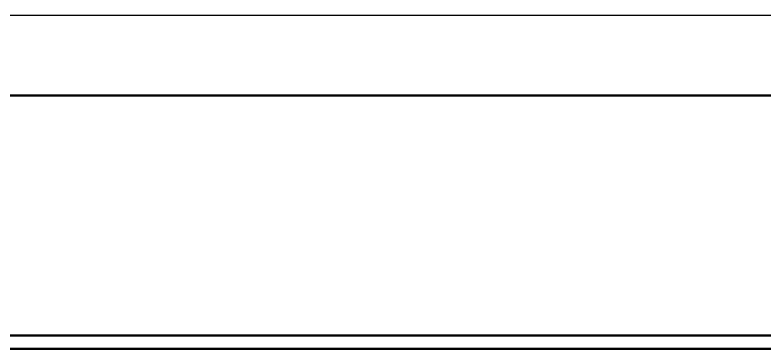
# Model space of a CAD drawing. Header units: millimetres. Extents: x 10 to 1179, y 5 to 836.
# Drawn here: x 277.3 to 554.4, y 5 to 128.2 of the extents above; entities that cross this region are included whole.
import ezdxf

# ---------------------------------------------------------------- set-up
doc = ezdxf.new("R2010")
doc.units = ezdxf.units.MM
doc.layers.add('SLD-0', color=179, linetype='Continuous', lineweight=50)
doc.styles.add('SLDTEXTSTYLE3', font='TXT', dxfattribs={"width": 0.75})
doc.dimstyles.new('SLDDIMSTYLE0', dxfattribs={"dimtxt": 3.5, "dimasz": 3.302, "dimexe": 0, "dimexo": 0.0625, "dimgap": 0.875, "dimtad": 1, "dimrnd": 1e-09, "dimzin": 4, "dimdsep": 46, "dimtxsty": 'SLDTEXTSTYLE3', "dimsah": 1, "dimcen": 0.09, "dimadec": 0, "dimazin": 1, "dimtfac": 1, "dimtofl": 0, "dimtmove": 0, "dimatfit": 3, "dimfxl": 0, "dimfrac": 2, "dimtolj": 1, "dimtzin": 12, "dimarcsym": 0})

# ---------------------------------------------------------------- blocks, each defined once
blk = doc.blocks.new('_D')
at = {"layer": 'SLD-0'}
for p, q in [((65.43, 127.2), (65.43, 97.54)), ((1115.43, 127.2), (1115.43, 97.54)), ((65.43, 98.54), (1115.43, 98.54))]:
    blk.add_line(p, q, dxfattribs=at)
for points in [[(65.43, 98.54), (68.73, 98.03), (68.73, 99.05)], [(1115.43, 98.54), (1112.12, 99.05), (1112.12, 98.03)]]:
    blk.add_solid(points, dxfattribs=at)
at = {"layer": 'SLD-0', "insert": (602, 103.05), "char_height": 3.5, "attachment_point": 1, "style": 'SLDTEXTSTYLE3'}
blk.add_mtext('1050.00', dxfattribs=at)

msp = doc.modelspace()

# ---------------------------------------------------------------- linework, layer by layer
at = {"color": 7, "linetype": 'Continuous', "lineweight": 25}
msp.add_line((65.425, 128.198), (1115.425, 128.198), dxfattribs=at)
at = {"layer": 'SLD-0'}
for p, q in [((1173.965, 10.035), (14.965, 10.035)), ((1178.965, 5.035), (9.965, 5.035))]:
    msp.add_line(p, q, dxfattribs=at)

# ---------------------------------------------------------------- dimensions: what is measured, and where the dimension line sits
dim = msp.add_linear_dim(base=(1115.425, 98.541), p1=(65.425, 128.198), p2=(1115.425, 128.198), angle=0, dimstyle='SLDDIMSTYLE0', dxfattribs=at)
dim.commit()
dim.dimension.update_dxf_attribs({"geometry": '_D', "text_midpoint": (610.41, 98.541), "dimtype": 160})

doc.saveas('drawing.dxf')
